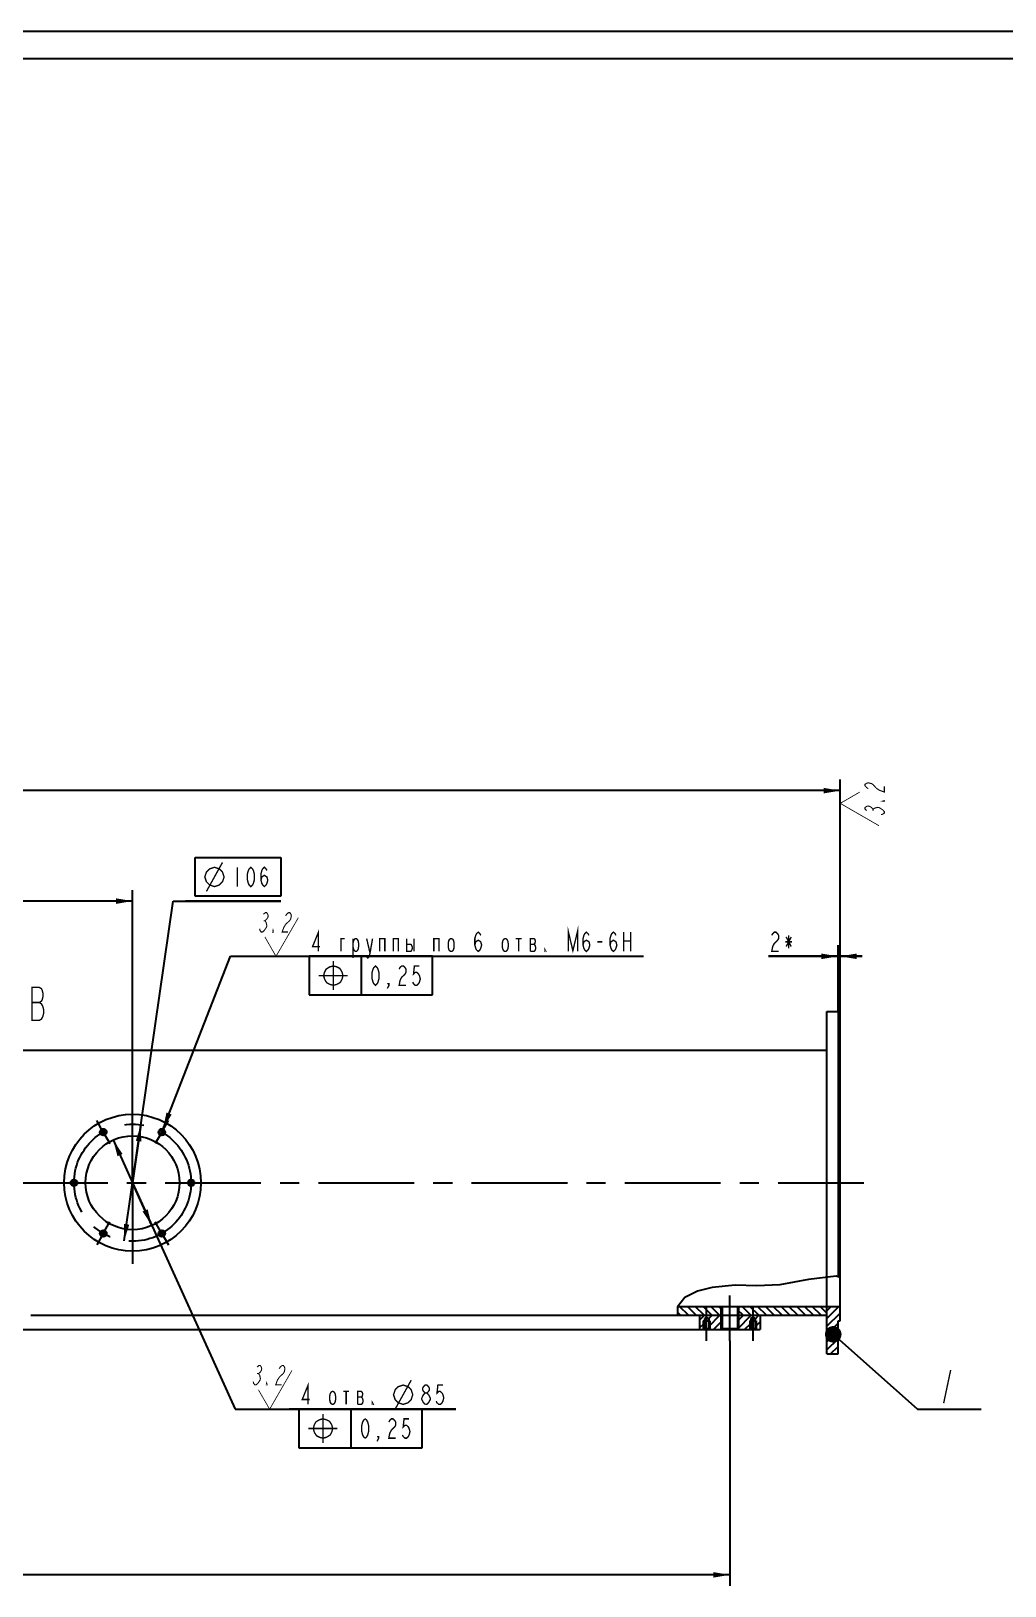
# Model space of a CAD drawing. Header units: millimetres. Extents: x 0 to 841, y 0 to 594.
# Drawn here: x 329 to 505.4, y 312.5 to 594 of the extents above; entities that cross this region are included whole.
import ezdxf

# ---------------------------------------------------------------- set-up
doc = ezdxf.new("R2010")
doc.units = ezdxf.units.MM
doc.header["$LTSCALE"] = 46.255
doc.linetypes.add('CENTER', pattern=[0.6, 0.375, -0.075, 0.075, -0.075])
doc.layers.get('0').update_dxf_attribs({"linetype": 'CONTINUOUS'})
for name, color, linetype in [('ALL_AXIS', 7, 'CONTINUOUS'), ('ALL_DIMENSIONS', 7, 'CONTINUOUS'), ('ALL_ROUND', 7, 'CONTINUOUS'), ('ALL_SURF_FIN', 7, 'CONTINUOUS')]:
    doc.layers.add(name, color=color, linetype=linetype)
doc.styles.get("Standard").update_dxf_attribs({"font": 'txt', "width": 0.7})
doc.dimstyles.new('DIMSTYLE_1', dxfattribs={"dimtxt": 3.5, "dimasz": 3, "dimexe": 0.18, "dimexo": 0.0625, "dimgap": 0.09, "dimtad": 1, "dimlfac": 5, "dimdsep": 46, "dimtxsty": 'STANDARD', "dimblk": '_FILLED', "dimblk1": '_FILLED', "dimblk2": '_FILLED', "dimcen": 0.09, "dimadec": 0, "dimazin": 0, "dimtp": 1.2, "dimtm": 1.2, "dimtfac": 1, "dimtofl": 0, "dimtmove": 0, "dimatfit": 3, "dimldrblk": '_FILLED', "dimfxl": 1, "dimtolj": 1, "dimarcsym": 0})
doc.dimstyles.new('DIMSTYLE_10', dxfattribs={"dimtxt": 3.5, "dimasz": 3, "dimexe": 0.18, "dimexo": 0.0625, "dimgap": 0.09, "dimtad": 1, "dimdec": 5, "dimlfac": 5, "dimdsep": 46, "dimtxsty": 'STANDARD', "dimblk": '_FILLED', "dimblk1": '_FILLED', "dimblk2": '_FILLED', "dimcen": 0.09, "dimadec": 0, "dimazin": 0, "dimtp": 1.2, "dimtm": 1.2, "dimtfac": 1, "dimtdec": 5, "dimtofl": 0, "dimtmove": 0, "dimatfit": 3, "dimldrblk": '_FILLED', "dimfxl": 1, "dimtolj": 1, "dimarcsym": 0})
doc.dimstyles.new('DIMSTYLE_13', dxfattribs={"dimtxt": 3.5, "dimasz": 3, "dimexe": 0.18, "dimexo": 0.0625, "dimgap": 0.09, "dimtad": 1, "dimdec": 5, "dimlfac": 5, "dimdsep": 46, "dimtxsty": 'STANDARD', "dimblk": '_FILLED', "dimblk1": '_FILLED', "dimblk2": '_FILLED', "dimcen": 0.09, "dimadec": 0, "dimazin": 0, "dimtp": 0.1, "dimtm": 0.1, "dimtfac": 1, "dimtdec": 5, "dimtofl": 0, "dimtmove": 0, "dimatfit": 3, "dimldrblk": '_FILLED', "dimfxl": 1, "dimtolj": 1, "dimarcsym": 0})
doc.dimstyles.new('DIMSTYLE_14', dxfattribs={"dimtxt": 3.5, "dimasz": 3, "dimexe": 0.18, "dimexo": 0.0625, "dimgap": 0.09, "dimtad": 1, "dimdec": 5, "dimlfac": 5, "dimdsep": 46, "dimtxsty": 'STANDARD', "dimblk": '_FILLED', "dimblk1": '_FILLED', "dimblk2": '_FILLED', "dimcen": 0.09, "dimadec": 0, "dimazin": 0, "dimtp": 0.5, "dimtm": 0.5, "dimtfac": 1, "dimtdec": 5, "dimtofl": 0, "dimtmove": 0, "dimatfit": 3, "dimldrblk": '_FILLED', "dimfxl": 1, "dimtolj": 1, "dimarcsym": 0})
doc.dimstyles.new('DIMSTYLE_3', dxfattribs={"dimtxt": 3.5, "dimasz": 3, "dimexe": 0.18, "dimexo": 0.0625, "dimgap": 0.09, "dimtad": 1, "dimtih": 1, "dimtoh": 1, "dimlfac": 5, "dimdsep": 46, "dimtxsty": 'STANDARD', "dimblk": '_FILLED', "dimblk1": '_FILLED', "dimblk2": '_FILLED', "dimcen": 0.09, "dimadec": 0, "dimazin": 0, "dimtp": 0.3, "dimtm": 0.3, "dimtfac": 1, "dimtofl": 0, "dimtmove": 0, "dimatfit": 3, "dimldrblk": '_FILLED', "dimfxl": 1, "dimtolj": 1, "dimarcsym": 0})
doc.dimstyles.new('DIMSTYLE_4', dxfattribs={"dimtxt": 3.5, "dimasz": 3, "dimexe": 0.18, "dimexo": 0.0625, "dimgap": 0.09, "dimtad": 1, "dimtih": 1, "dimtoh": 1, "dimlfac": 5, "dimdsep": 46, "dimtxsty": 'STANDARD', "dimblk": '_FILLED', "dimblk1": '_FILLED', "dimblk2": '_FILLED', "dimcen": 0.09, "dimadec": 0, "dimazin": 0, "dimtp": 0.1, "dimtm": 0.1, "dimtfac": 1, "dimtofl": 0, "dimtmove": 0, "dimatfit": 3, "dimldrblk": '_FILLED', "dimfxl": 1, "dimtolj": 1, "dimarcsym": 0})
doc.dimstyles.new('DIMSTYLE_8', dxfattribs={"dimtxt": 3.5, "dimasz": 3, "dimexe": 0.18, "dimexo": 0.0625, "dimgap": 0.09, "dimtad": 1, "dimdec": 5, "dimlfac": 5, "dimdsep": 46, "dimtxsty": 'STANDARD', "dimblk": '_FILLED', "dimblk1": '_FILLED', "dimblk2": '_FILLED', "dimcen": 0.09, "dimadec": 0, "dimazin": 0, "dimtp": 0.8, "dimtm": 0.8, "dimtfac": 1, "dimtdec": 5, "dimtofl": 0, "dimtmove": 0, "dimatfit": 3, "dimldrblk": '_FILLED', "dimfxl": 1, "dimtolj": 1, "dimarcsym": 0})
doc.dimstyles.get("Standard").update_dxf_attribs({"dimtxt": 3.5, "dimasz": 3, "dimexe": 0.18, "dimexo": 0.0625, "dimgap": 0.09, "dimtad": 1, "dimdec": 5, "dimdsep": 46, "dimtxsty": 'STANDARD', "dimblk": '_FILLED', "dimblk1": '_FILLED', "dimblk2": '_FILLED', "dimcen": 0.09, "dimadec": 0, "dimazin": 0, "dimtol": 1, "dimtp": 1e-05, "dimtm": 1e-05, "dimtfac": 1, "dimtdec": 5, "dimtofl": 0, "dimtmove": 0, "dimatfit": 3, "dimldrblk": '_FILLED', "dimfxl": 1, "dimtolj": 1, "dimarcsym": 0})

# ---------------------------------------------------------------- blocks, each defined once
blk = doc.blocks.new('_FILLED')
at = {"color": 0, "linetype": 'ByBlock'}
blk.add_solid([(0, 0), (-1, 0.167), (-1, -0.167)], dxfattribs=at)
blk = doc.blocks.new('*D2')
at = {"layer": 'ALL_DIMENSIONS', "color": 2, "linetype": 'Continuous'}
for p, q in [((77.61, 410.47), (77.61, 458.47)), ((77.61, 456.47), (276.61, 456.47)), ((475.61, 456.47), (276.61, 456.47)), ((475.61, 410.47), (475.61, 458.47))]:
    blk.add_line(p, q, dxfattribs=at)
at = {"layer": 'ALL_DIMENSIONS', "color": 2, "linetype": 'Continuous', "xscale": 3, "yscale": 3, "zscale": 3, "rotation": 180}
blk.add_blockref('_FILLED', (77.61, 456.47), dxfattribs=at)
at = {"layer": 'ALL_DIMENSIONS', "color": 2, "linetype": 'Continuous', "xscale": 3, "yscale": 3, "zscale": 3}
blk.add_blockref('_FILLED', (475.61, 456.47), dxfattribs=at)
blk = doc.blocks.new('SF3_BL0', base_point=(479.6, 454.01))
at = {"layer": 'ALL_SURF_FIN', "color": 2, "linetype": 'Continuous'}
for points, const_width in [([(475.61, 454.17), (479.14, 456.21)], 0.146), ([(480.68, 456.84), (480.39, 457.03), (480.1, 457.35), (480.1, 457.62), (480.39, 457.82), (480.68, 457.89), (481.26, 457.76), (481.55, 457.57), (481.85, 457.25), (482.14, 456.92), (482.72, 456.53), (483.6, 456.22), (483.6, 457.27)], 0.194), ([(475.61, 454.17), (482.62, 450.13)], 0.146), ([(480.39, 452.83), (480.1, 453.15), (480.1, 453.42), (480.39, 453.62), (480.68, 453.69), (480.97, 453.62), (481.26, 453.43), (481.55, 453.11), (481.85, 453.31), (482.14, 453.38), (482.43, 453.45), (482.72, 453.38), (483.01, 453.19), (483.3, 453), (483.6, 452.67), (483.6, 452.41), (483.3, 452.21), (483.01, 452.14)], 0.194), ([(483.6, 454.64), (483.6, 454.51), (483.3, 454.57), (483.6, 454.64)], 0.194), ([(481.55, 452.84), (481.55, 453.11)], 0.194)]:
    blk.add_lwpolyline(points, dxfattribs=dict(at, const_width=const_width))
blk = doc.blocks.new('*D9')
at = {"layer": 'ALL_DIMENSIONS', "color": 2, "linetype": 'Continuous'}
for p, q in [((343.9, 393.22), (347.41, 385.47)), ((350.92, 377.73), (347.41, 385.47)), ((347.41, 385.47), (366, 344.47)), ((366, 344.47), (406, 344.47)), ((406, 344.47), (375.79, 344.47))]:
    blk.add_line(p, q, dxfattribs=at)
at = {"layer": 'ALL_DIMENSIONS', "color": 2, "linetype": 'Continuous', "xscale": 3, "yscale": 3, "zscale": 3}
for p, rotation in [((343.9, 393.22), 114.3857318262), ((350.92, 377.73), 294.3857318262)]:
    blk.add_blockref('_FILLED', p, dxfattribs=dict(at, rotation=rotation))
blk = doc.blocks.new('SF7_BL4', base_point=(372.79, 348.43))
at = {"layer": 'ALL_SURF_FIN', "color": 2, "linetype": 'Continuous'}
for points, const_width in [([(369.97, 352.09), (370.29, 352.38), (370.55, 352.38), (370.75, 352.09), (370.82, 351.8), (370.76, 351.51), (370.57, 351.21), (370.24, 350.92), (370.44, 350.63), (370.51, 350.34), (370.58, 350.05), (370.52, 349.76), (370.33, 349.46), (370.13, 349.17), (369.81, 348.88), (369.55, 348.88), (369.35, 349.17), (369.28, 349.46)], 0.194), ([(373.97, 351.8), (374.17, 352.09), (374.49, 352.38), (374.75, 352.38), (374.95, 352.09), (375.02, 351.8), (374.9, 351.21), (374.71, 350.92), (374.38, 350.63), (374.06, 350.34), (373.67, 349.76), (373.35, 348.88), (374.4, 348.88)], 0.194), ([(369.98, 350.92), (370.24, 350.92)], 0.194), ([(371.78, 348.88), (371.65, 348.88), (371.71, 349.17), (371.78, 348.88)], 0.194), ([(372.25, 344.47), (376.29, 351.48)], 0.146), ([(372.25, 344.47), (370.21, 348)], 0.146)]:
    blk.add_lwpolyline(points, dxfattribs=dict(at, const_width=const_width))
blk = doc.blocks.new('*D10')
at = {"layer": 'ALL_DIMENSIONS', "color": 2, "linetype": 'Continuous'}
for p, q in [((347.41, 385.47), (354.75, 436.47)), ((354.75, 436.47), (374.27, 436.47)), ((374.27, 436.47), (357, 436.47)), ((348.92, 395.97), (347.41, 385.47)), ((345.9, 374.98), (347.41, 385.47))]:
    blk.add_line(p, q, dxfattribs=at)
at = {"layer": 'ALL_DIMENSIONS', "color": 2, "linetype": 'Continuous', "xscale": 3, "yscale": 3, "zscale": 3}
for p, rotation in [((348.92, 395.97), 81.8104526796), ((345.9, 374.98), 261.8104526796)]:
    blk.add_blockref('_FILLED', p, dxfattribs=dict(at, rotation=rotation))
blk = doc.blocks.new('*D11')
at = {"layer": 'ALL_DIMENSIONS', "color": 2, "linetype": 'Continuous'}
for p, q in [((352.93, 395.21), (365.13, 426.47)), ((365.13, 426.47), (377.66, 426.47)), ((377.66, 426.47), (439.96, 426.47))]:
    blk.add_line(p, q, dxfattribs=at)
at = {"layer": 'ALL_DIMENSIONS', "color": 2, "linetype": 'Continuous', "xscale": 3, "yscale": 3, "zscale": 3, "rotation": 248.6861437113}
blk.add_blockref('_FILLED', (352.93, 395.21), dxfattribs=at)
blk = doc.blocks.new('SF6_BL5', base_point=(373.94, 430.43))
at = {"layer": 'ALL_SURF_FIN', "color": 2, "linetype": 'Continuous'}
for points, const_width in [([(371.12, 434.09), (371.45, 434.38), (371.71, 434.38), (371.91, 434.09), (371.98, 433.8), (371.92, 433.51), (371.72, 433.21), (371.4, 432.92), (371.6, 432.63), (371.67, 432.34), (371.74, 432.05), (371.68, 431.76), (371.48, 431.46), (371.29, 431.17), (370.97, 430.88), (370.7, 430.88), (370.5, 431.17), (370.43, 431.46)], 0.194), ([(373.4, 426.47), (377.45, 433.48)], 0.146), ([(375.13, 433.8), (375.32, 434.09), (375.65, 434.38), (375.91, 434.38), (376.11, 434.09), (376.18, 433.8), (376.05, 433.21), (375.86, 432.92), (375.54, 432.63), (375.21, 432.34), (374.83, 431.76), (374.51, 430.88), (375.56, 430.88)], 0.194), ([(371.14, 432.92), (371.4, 432.92)], 0.194), ([(372.93, 430.88), (372.8, 430.88), (372.86, 431.17), (372.93, 430.88)], 0.194), ([(373.4, 426.47), (371.37, 430)], 0.146)]:
    blk.add_lwpolyline(points, dxfattribs=dict(at, const_width=const_width))
blk = doc.blocks.new('*D19')
at = {"layer": 'ALL_DIMENSIONS', "color": 2, "linetype": 'Continuous'}
for p, q in [((147.41, 399.91), (147.41, 438.47)), ((147.41, 436.47), (247.41, 436.47)), ((347.41, 436.47), (247.41, 436.47)), ((347.41, 399.6), (347.41, 438.47))]:
    blk.add_line(p, q, dxfattribs=at)
at = {"layer": 'ALL_DIMENSIONS', "color": 2, "linetype": 'Continuous', "xscale": 3, "yscale": 3, "zscale": 3, "rotation": 180}
blk.add_blockref('_FILLED', (147.41, 436.47), dxfattribs=at)
at = {"layer": 'ALL_DIMENSIONS', "color": 2, "linetype": 'Continuous', "xscale": 3, "yscale": 3, "zscale": 3}
blk.add_blockref('_FILLED', (347.41, 436.47), dxfattribs=at)
blk = doc.blocks.new('*D23')
at = {"layer": 'ALL_DIMENSIONS', "color": 2, "linetype": 'Continuous'}
for p, q in [((120.41, 356.87), (120.41, 312.47)), ((455.61, 356.87), (455.61, 312.47)), ((120.41, 314.47), (288.01, 314.47)), ((455.61, 314.47), (288.01, 314.47))]:
    blk.add_line(p, q, dxfattribs=at)
at = {"layer": 'ALL_DIMENSIONS', "color": 2, "linetype": 'Continuous', "xscale": 3, "yscale": 3, "zscale": 3, "rotation": 180}
blk.add_blockref('_FILLED', (120.41, 314.47), dxfattribs=at)
at = {"layer": 'ALL_DIMENSIONS', "color": 2, "linetype": 'Continuous', "xscale": 3, "yscale": 3, "zscale": 3}
blk.add_blockref('_FILLED', (455.61, 314.47), dxfattribs=at)
blk = doc.blocks.new('*D27')
at = {"layer": 'ALL_DIMENSIONS', "color": 2, "linetype": 'Continuous'}
for p, q in [((475.21, 416.47), (475.21, 428.47)), ((475.61, 410.47), (475.61, 428.47)), ((475.21, 426.47), (462.6, 426.47)), ((462.6, 426.47), (475.41, 426.47)), ((479.61, 426.47), (475.41, 426.47)), ((475.61, 426.47), (479.61, 426.47))]:
    blk.add_line(p, q, dxfattribs=at)
at = {"layer": 'ALL_DIMENSIONS', "color": 2, "linetype": 'Continuous', "xscale": 3, "yscale": 3, "zscale": 3}
blk.add_blockref('_FILLED', (475.21, 426.47), dxfattribs=at)
at = {"layer": 'ALL_DIMENSIONS', "color": 2, "linetype": 'Continuous', "xscale": 3, "yscale": 3, "zscale": 3, "rotation": 180}
blk.add_blockref('_FILLED', (475.61, 426.47), dxfattribs=at)
blk = doc.blocks.new('*D28')
at = {"layer": 'ALL_DIMENSIONS', "color": 2, "linetype": 'Continuous'}
for p, q in [((294.31, 412.07), (55.61, 412.07)), ((57.61, 412.07), (57.61, 385.47)), ((57.61, 358.87), (57.61, 385.47)), ((451.06, 358.87), (55.61, 358.87))]:
    blk.add_line(p, q, dxfattribs=at)
at = {"layer": 'ALL_DIMENSIONS', "color": 2, "linetype": 'Continuous', "xscale": 3, "yscale": 3, "zscale": 3}
for p, rotation in [((57.61, 412.07), 90), ((57.61, 358.87), 270)]:
    blk.add_blockref('_FILLED', p, dxfattribs=dict(at, rotation=rotation))
blk = doc.blocks.new('BOM BALLOON 24_BL12', base_point=(495.36, 348.02))
at = {"color": 2, "linetype": 'Continuous'}
blk.add_line((489.6, 344.47), (501.12, 344.47), dxfattribs=at)
at = {"color": 2, "linetype": 'Continuous', "const_width": 0.25}
blk.add_lwpolyline([(495.62, 351.56), (494.35, 345.56)], dxfattribs=at)

msp = doc.modelspace()

# ---------------------------------------------------------------- linework, layer by layer
at = {"color": 7, "linetype": 'Continuous'}
for p, q in [((0, 594), (841, 594)), ((835, 589), (20, 589)), ((473.211274, 416.4736656), (475.211274, 416.4736656)), ((473.211274, 354.4736656), (473.211274, 416.4736656)), ((475.211274, 416.4736656), (475.211274, 368.4257992)), ((80.011274, 409.4736656), (473.211274, 409.4736656)), ((475.611274, 410.4736656), (475.211274, 410.4736656)), ((475.611274, 360.4736656), (475.611274, 410.4736656)), ((452.3962183, 366.5319573), (449.7693392, 365.8303309)), ((456.5798569, 366.9101464), (452.3962183, 366.5319573)), ((460.5298105, 366.8309803), (456.5798569, 366.9101464)), ((464.6694221, 366.9922024), (460.5298105, 366.8309803)), ((469.8727647, 367.9272805), (464.6694221, 366.9922024)), ((474.8619013, 368.5409414), (469.8727647, 367.9272805)), ((475.611274, 368.2939719), (474.8619013, 368.5409414)), ((447.4834748, 364.6732103), (446.1062014, 363.0034112)), ((449.7693392, 365.8303309), (447.4834748, 364.6732103)), ((446.1062014, 363.0034112), (446.1143984, 361.4736656)), ((446.1143984, 361.4736656), (473.211274, 361.4736656)), ((446.1641482, 363.0736656), (475.611274, 363.0736656)), ((450.111274, 361.4736656), (450.111274, 358.8736656)), ((450.811274, 360.4736656), (452.011274, 360.4736656)), ((451.411274, 361.1140099), (451.011274, 360.8736656)), ((451.011274, 360.8736656), (451.811274, 360.8736656)), ((451.011274, 360.8736656), (451.011274, 359.0736656)), ((451.411274, 361.1140099), (451.811274, 360.8736656)), ((451.811274, 360.8736656), (451.811274, 359.0736656)), ((454.211274, 363.0736656), (454.211274, 359.0736656)), ((457.011274, 363.0736656), (457.011274, 359.0736656)), ((459.211274, 360.4736656), (460.411274, 360.4736656)), ((459.811274, 361.1140099), (459.411274, 360.8736656)), ((459.411274, 360.8736656), (460.211274, 360.8736656)), ((459.411274, 360.8736656), (459.411274, 359.0736656)), ((459.811274, 361.1140099), (460.211274, 360.8736656)), ((460.211274, 360.8736656), (460.211274, 359.0736656)), ((461.111274, 361.4736656), (461.111274, 358.8736656)), ((475.211274, 360.4736656), (475.611274, 360.4736656)), ((475.211274, 354.4736656), (475.211274, 360.4736656)), ((450.111274, 358.8736656), (461.111274, 358.8736656)), ((451.011274, 359.0736656), (450.811274, 358.8736656)), ((451.011274, 359.0736656), (451.811274, 359.0736656)), ((451.811274, 359.0736656), (452.011274, 358.8736656)), ((454.211274, 359.0736656), (454.011274, 358.8736656)), ((454.211274, 359.0736656), (457.011274, 359.0736656)), ((457.011274, 359.0736656), (457.211274, 358.8736656)), ((459.411274, 359.0736656), (459.211274, 358.8736656)), ((459.411274, 359.0736656), (460.211274, 359.0736656)), ((460.211274, 359.0736656), (460.411274, 358.8736656)), ((473.211274, 354.4736656), (475.211274, 354.4736656))]:
    msp.add_line(p, q, dxfattribs=at)
at = {"color": 2, "linetype": 'Continuous'}
for p, q in [((446.6991552, 361.4736656), (446.1112482, 362.0615726)), ((448.1133688, 361.4736656), (446.5133688, 363.0736656)), ((449.5275823, 361.4736656), (447.9275823, 363.0736656)), ((450.9417959, 361.4736656), (449.3417959, 363.0736656)), ((450.111274, 360.5879877), (450.9969519, 361.4736656)), ((452.3560094, 361.4736656), (450.7560094, 363.0736656)), ((450.811274, 360.4736656), (450.811274, 358.8736656)), ((451.8112062, 360.8737063), (452.4111655, 361.4736656)), ((451.811274, 359.4595605), (453.8253791, 361.4736656)), ((452.011274, 360.4736656), (452.011274, 358.8736656)), ((453.770223, 361.4736656), (452.170223, 363.0736656)), ((452.6395926, 358.8736656), (454.211274, 360.445347)), ((454.211274, 362.4468282), (453.5844366, 363.0736656)), ((454.011274, 363.0736656), (454.011274, 358.8736656)), ((458.0128637, 361.4736656), (457.011274, 362.4752553)), ((457.011274, 360.4169199), (458.0680198, 361.4736656)), ((457.0467537, 359.0381859), (459.4822333, 361.4736656)), ((457.211274, 363.0736656), (457.211274, 358.8736656)), ((459.4270773, 361.4736656), (457.8270773, 363.0736656)), ((459.211274, 360.4736656), (459.211274, 358.8736656)), ((460.8412908, 361.4736656), (459.2412908, 363.0736656)), ((460.211274, 360.7884927), (460.8964469, 361.4736656)), ((460.411274, 360.4736656), (460.411274, 358.8736656)), ((462.2555044, 361.4736656), (460.6555044, 363.0736656)), ((463.6697179, 361.4736656), (462.0697179, 363.0736656)), ((465.0839315, 361.4736656), (463.4839315, 363.0736656)), ((466.4981451, 361.4736656), (464.8981451, 363.0736656)), ((467.9123586, 361.4736656), (466.3123586, 363.0736656)), ((469.3265722, 361.4736656), (467.7265722, 363.0736656)), ((470.7407858, 361.4736656), (469.1407858, 363.0736656)), ((472.1549993, 361.4736656), (470.5549993, 363.0736656)), ((473.211274, 361.8316045), (471.9692129, 363.0736656)), ((473.211274, 362.3091605), (473.9757791, 363.0736656)), ((473.211274, 360.894947), (475.3899926, 363.0736656)), ((473.211274, 359.4807334), (475.611274, 361.8807334)), ((450.111274, 359.1737741), (451.011274, 360.0737741)), ((458.2964469, 358.8736656), (459.411274, 359.9884927)), ((460.211274, 359.3742792), (461.111274, 360.2742792)), ((473.211274, 358.0665199), (475.211274, 360.0665199)), ((473.211274, 356.6523063), (475.211274, 358.6523063)), ((473.211274, 355.2380927), (475.211274, 357.2380927)), ((473.8610604, 354.4736656), (475.211274, 355.8238792))]:
    msp.add_line(p, q, dxfattribs=at)
at = {"color": 7, "linetype": 'Continuous', "const_width": 0.25}
msp.add_lwpolyline([(329.1980649, 418.1060532), (330.5105618, 418.1060532), (330.9043186, 418.3560331), (331.0355708, 418.6060643), (331.1668231, 419.106024), (331.1668231, 419.8560662), (331.0355708, 420.3560259), (330.9043186, 420.6060571), (330.5105618, 420.856037), (329.1980649, 420.856037), (329.1980649, 414.8560584), (330.5105618, 414.8560584), (330.9043186, 415.1060383), (331.1668231, 415.6060493), (331.2980497, 416.1060604), (331.2980497, 416.8560513), (331.1668231, 417.3560623), (330.9043186, 417.856022), (330.5105618, 418.1060532)], dxfattribs=at)
at = {"color": 7, "linetype": 'Continuous'}
for centre, radius in [((347.411274, 385.4736656), 12.4), ((342.111274, 394.6535349), 0.6), ((342.111274, 394.6535349), 0.4), ((352.711274, 394.6535349), 0.6), ((352.711274, 394.6535349), 0.4), ((347.411274, 385.4736656), 8.5), ((336.811274, 385.4736656), 0.6), ((336.811274, 385.4736656), 0.4), ((358.011274, 385.4736656), 0.6), ((358.011274, 385.4736656), 0.4), ((342.111274, 376.2937963), 0.6), ((342.111274, 376.2937963), 0.4), ((352.711274, 376.2937963), 0.6), ((352.711274, 376.2937963), 0.4)]:
    msp.add_circle(centre, radius, dxfattribs=at)
at = {"layer": 'ALL_AXIS', "color": 7, "linetype": 'CENTER'}
for p, q in [((347.411274, 385.4736656), (347.411274, 399.5957638)), ((342.111274, 394.6535349), (340.911274, 396.7319959)), ((342.111274, 394.6535349), (343.311274, 392.5750739)), ((352.711274, 394.6535349), (351.511274, 392.5750739)), ((352.711274, 394.6535349), (353.911274, 396.7319959)), ((75.7988496, 385.4736656), (479.8726837, 385.4736656)), ((347.411274, 385.4736656), (347.411274, 370.767671)), ((342.111274, 376.2937963), (343.311274, 378.3722573)), ((352.711274, 376.2937963), (351.511274, 378.3722573)), ((342.111274, 376.2937963), (340.911274, 374.2153354)), ((352.711274, 376.2937963), (353.911274, 374.2153354)), ((455.611274, 356.8736656), (455.611274, 365.0736656)), ((451.411274, 356.8736656), (451.411274, 362.8736656)), ((459.811274, 356.8736656), (459.811274, 362.8736656))]:
    msp.add_line(p, q, dxfattribs=at)
at = {"layer": 'ALL_AXIS', "color": 7, "linetype": 'Continuous'}
msp.add_line((450.111274, 361.4736656), (450.111274, 358.8736656), dxfattribs=at)
at = {"layer": 'ALL_AXIS', "color": 7, "linetype": 'CENTER'}
msp.add_circle((347.411274, 385.4736656), 10.6, dxfattribs=at)
at = {"layer": 'ALL_DIMENSIONS', "color": 2, "linetype": 'Continuous'}
for p, q in [((358.7509892, 444.3486656), (374.2676559, 444.3486656)), ((358.7509892, 437.3486656), (358.7509892, 444.3486656)), ((374.2676559, 444.3486656), (374.2676559, 437.3486656)), ((374.2676559, 437.3486656), (358.7509892, 437.3486656)), ((401.7486447, 426.4736656), (379.406978, 426.4736656)), ((379.406978, 426.4736656), (379.406978, 419.4736656)), ((388.8861447, 419.4736656), (388.8861447, 426.4736656)), ((401.7486447, 419.4736656), (401.7486447, 426.4736656)), ((379.406978, 419.4736656), (401.7486447, 419.4736656)), ((399.8767881, 344.4736656), (377.5351214, 344.4736656)), ((377.5351214, 344.4736656), (377.5351214, 337.4736656)), ((387.0142881, 337.4736656), (387.0142881, 344.4736656)), ((399.8767881, 337.4736656), (399.8767881, 344.4736656)), ((377.5351214, 337.4736656), (399.8767881, 337.4736656))]:
    msp.add_line(p, q, dxfattribs=at)
at = {"layer": 'ALL_DIMENSIONS', "color": 2, "linetype": 'Continuous', "const_width": 0.25}
for points in [[(360.5009842, 440.8486766), (360.7926445, 441.7236575), (361.3759907, 442.306978), (362.2509972, 442.5986896), (363.125978, 442.306978), (363.7093242, 441.7236575), (364.0009845, 440.8486766), (363.7093242, 439.9736445), (363.125978, 439.3903239), (362.2509972, 439.0986636), (361.3759907, 439.3903239), (360.7926445, 439.9736445), (360.5009842, 440.8486766)], [(360.7926445, 438.2236828), (363.7093242, 443.4736705)], [(366.3926553, 442.5986896), (366.3926553, 439.0986636)], [(368.8426632, 439.0986636), (368.5363994, 439.3903239), (368.3832803, 439.6819842), (368.2301612, 440.2653561), (368.2301612, 441.4319972), (368.3832803, 442.0153177), (368.5363994, 442.306978), (368.8426632, 442.5986896), (369.1489014, 442.306978), (369.3020204, 442.0153177), (369.4551652, 441.4319972), (369.4551652, 440.2653561), (369.3020204, 439.6819842), (369.1489014, 439.3903239), (368.8426632, 439.0986636)], [(370.6801435, 440.2653561), (370.8332882, 440.8486766), (371.2926455, 441.1403369), (371.7520284, 440.8486766), (371.9051475, 440.2653561), (371.7520284, 439.6819842), (371.5989093, 439.3903239), (371.2926455, 439.0986636), (370.9864073, 439.3903239), (370.8332882, 439.6819842), (370.6801435, 440.2653561), (370.6801435, 441.4319972), (370.8332882, 442.0153177), (370.9864073, 442.306978), (371.2926455, 442.5986896), (371.5989093, 442.306978), (371.7520284, 442.0153177)], [(381.0913426, 427.3486863), (381.0913426, 430.848661), (380.0194834, 428.2236672), (381.3976064, 428.2236672)], [(409.419476, 428.5153275), (409.572595, 429.098648), (410.0319779, 429.3903083), (410.4913608, 429.098648), (410.6444799, 428.5153275), (410.4913608, 427.9320069), (410.3382161, 427.6403466), (410.0319779, 427.3486863), (409.7257398, 427.6403466), (409.572595, 427.9320069), (409.419476, 428.5153275), (409.419476, 429.6820199), (409.572595, 430.2653405), (409.7257398, 430.5570007), (410.0319779, 430.848661), (410.3382161, 430.5570007), (410.4913608, 430.2653405)], [(426.3398015, 427.3486863), (426.3398015, 430.9944911), (427.1819821, 427.4945165), (428.0241628, 430.9944911), (428.0241628, 427.3486863)], [(429.0194881, 428.5153275), (429.1726072, 429.098648), (429.6319901, 429.3903083), (430.0913473, 429.098648), (430.2444664, 428.5153275), (430.0913473, 427.9320069), (429.9382282, 427.6403466), (429.6319901, 427.3486863), (429.3257263, 427.6403466), (429.1726072, 427.9320069), (429.0194881, 428.5153275), (429.0194881, 429.6820199), (429.1726072, 430.2653405), (429.3257263, 430.5570007), (429.6319901, 430.848661), (429.9382282, 430.5570007), (430.0913473, 430.2653405)], [(433.9194526, 428.5153275), (434.072623, 429.098648), (434.5319803, 429.3903083), (434.9913375, 429.098648), (435.1444566, 428.5153275), (434.9913375, 427.9320069), (434.8382184, 427.6403466), (434.5319803, 427.3486863), (434.2257421, 427.6403466), (434.072623, 427.9320069), (433.9194526, 428.5153275), (433.9194526, 429.6820199), (434.072623, 430.2653405), (434.2257421, 430.5570007), (434.5319803, 430.848661), (434.8382184, 430.5570007), (434.9913375, 430.2653405)], [(436.3694606, 430.848661), (436.3694606, 427.3486863)], [(437.6710497, 430.848661), (437.6710497, 427.3486863)], [(463.2128316, 430.2653405), (463.3659507, 430.5570007), (463.6721888, 430.848661), (463.9784783, 430.848661), (464.2847165, 430.5570007), (464.4378356, 430.2653405), (464.4378356, 429.6820199), (464.2847165, 429.3903083), (463.9784783, 429.098648), (463.6721888, 428.8069877), (463.3659507, 428.2236672), (463.2128316, 427.3486863), (464.4378356, 427.3486863)], [(385.1491779, 427.3486863), (385.1491779, 429.6820199), (385.8382394, 429.6820199)], [(387.3694815, 428.9528179), (387.4460411, 429.2444781), (387.5991602, 429.5361898), (387.7522792, 429.6820199), (387.9819835, 429.6820199), (388.1351026, 429.5361898), (388.2882217, 429.2444781), (388.3647812, 428.8069877), (388.3647812, 428.2236672), (388.2882217, 427.7861768), (388.1351026, 427.4945165), (387.9819835, 427.3486863), (387.8288644, 427.3486863), (387.5991602, 427.4945165), (387.4460411, 427.7861768), (387.3694815, 428.077837)], [(387.3694815, 429.6820199), (387.3694815, 426.1819939)], [(389.8194895, 429.6820199), (390.4319658, 427.0569747)], [(389.896049, 426.327824), (389.9726086, 426.1819939), (390.0491681, 426.1819939), (390.2022872, 426.327824), (390.2788467, 426.4736542), (390.4319658, 427.0569747), (390.8913487, 429.6820199)], [(392.1929122, 427.3486863), (392.1929122, 429.6820199), (393.111678, 429.6820199), (393.111678, 427.3486863)], [(394.6429201, 427.3486863), (394.6429201, 429.6820199), (395.5616603, 429.6820199), (395.5616603, 427.3486863)], [(397.0929281, 429.6820199), (397.0929281, 427.3486863), (397.7819896, 427.3486863), (397.9351087, 427.4945165), (398.0116682, 427.6403466), (398.0882278, 427.9320069), (398.0882278, 428.077837), (398.0116682, 428.3694973), (397.9351087, 428.5153275), (397.7819896, 428.6611576), (397.0929281, 428.6611576)], [(398.3944659, 429.6820199), (398.3944659, 427.3486863)], [(401.9929183, 427.3486863), (401.9929183, 429.6820199), (402.9116584, 429.6820199), (402.9116584, 427.3486863)], [(404.5960453, 428.8069877), (404.6726048, 429.2444781), (404.8257239, 429.5361898), (405.0554282, 429.6820199), (405.2085473, 429.6820199), (405.4382259, 429.5361898), (405.591345, 429.2444781), (405.6679045, 428.8069877), (405.6679045, 428.2236672), (405.591345, 427.7861768), (405.4382259, 427.4945165), (405.2085473, 427.3486863), (405.0554282, 427.3486863), (404.8257239, 427.4945165), (404.6726048, 427.7861768), (404.5960453, 428.2236672), (404.5960453, 428.8069877)], [(414.3960514, 428.8069877), (414.4726109, 429.2444781), (414.62573, 429.5361898), (414.8554086, 429.6820199), (415.0085277, 429.6820199), (415.238232, 429.5361898), (415.391351, 429.2444781), (415.4679106, 428.8069877), (415.4679106, 428.2236672), (415.391351, 427.7861768), (415.238232, 427.4945165), (415.0085277, 427.3486863), (414.8554086, 427.3486863), (414.62573, 427.4945165), (414.4726109, 427.7861768), (414.3960514, 428.2236672), (414.3960514, 428.8069877)], [(416.8460336, 429.6820199), (417.9179185, 429.6820199)], [(417.3819761, 429.6820199), (417.3819761, 427.3486863)], [(419.4491606, 427.3486863), (419.4491606, 429.6820199), (420.1382222, 429.6820199), (420.2913412, 429.5361898), (420.3679265, 429.2444781), (420.3679265, 429.098648), (420.2913412, 428.8069877), (420.1382222, 428.6611576), (419.4491606, 428.6611576)], [(419.4491606, 427.3486863), (420.1382222, 427.3486863), (420.2913412, 427.4945165), (420.3679265, 427.6403466), (420.444486, 427.9320069), (420.444486, 428.077837), (420.3679265, 428.3694973), (420.2913412, 428.5153275), (420.1382222, 428.6611576)], [(422.2819663, 427.3486863), (422.1288472, 427.3486863), (422.1288472, 427.6403466), (422.2819663, 427.3486863)], [(431.6226151, 429.098648), (432.5413296, 429.098648)], [(436.3694606, 429.2444781), (437.6710497, 429.2444781)], [(465.6628395, 429.098648), (466.8878435, 429.098648)], [(465.8159586, 428.2236672), (466.7347244, 429.9736802)], [(465.8159586, 429.9736802), (466.7347244, 428.2236672)], [(466.2753159, 430.2653405), (466.2753159, 427.9320069)], [(383.7819883, 420.3486857), (383.7819883, 425.5986733)], [(381.1569687, 422.9736795), (386.4069821, 422.9736795)], [(382.0319753, 422.9736795), (382.1778054, 422.3903076), (382.3236355, 422.0986473), (382.6153215, 421.6611569), (383.198642, 421.3694966), (383.7819883, 421.2236665), (384.3653088, 421.3694966), (384.6569691, 421.5153268), (385.0944852, 421.8069871), (385.3861454, 422.3903076), (385.5319756, 422.9736795), (385.3861454, 423.5570001), (385.2403153, 423.8486603), (384.948655, 424.2861508), (384.3653088, 424.577811), (383.7819883, 424.7236412), (383.198642, 424.577811), (382.9069818, 424.4319809), (382.4694657, 424.1403206), (382.1778054, 423.5570001), (382.0319753, 422.9736795)], [(391.4236467, 421.2236665), (391.1173828, 421.5153268), (390.9642638, 421.8069871), (390.8111447, 422.3903076), (390.8111447, 423.5570001), (390.9642638, 424.1403206), (391.1173828, 424.4319809), (391.4236467, 424.7236412), (391.7298848, 424.4319809), (391.8830296, 424.1403206), (392.0361487, 423.5570001), (392.0361487, 422.3903076), (391.8830296, 421.8069871), (391.7298848, 421.5153268), (391.4236467, 421.2236665)], [(395.7111349, 424.1403206), (395.8642796, 424.4319809), (396.1705178, 424.7236412), (396.4767816, 424.7236412), (396.7830198, 424.4319809), (396.9361389, 424.1403206), (396.9361389, 423.5570001), (396.7830198, 423.2653398), (396.4767816, 422.9736795), (396.1705178, 422.6820192), (395.8642796, 422.0986473), (395.7111349, 421.2236665), (396.9361389, 421.2236665)], [(399.3861468, 424.7236412), (398.4674066, 424.7236412), (398.3142619, 423.2653398), (398.6205257, 423.5570001), (398.9267639, 423.5570001), (399.2330277, 423.2653398), (399.3861468, 422.9736795), (399.5392659, 422.3903076), (399.3861468, 421.8069871), (399.2330277, 421.5153268), (398.9267639, 421.2236665), (398.6205257, 421.2236665), (398.3142619, 421.5153268), (398.1611428, 421.8069871)], [(393.8736546, 421.2236665), (393.7205099, 421.5153268), (393.8736546, 421.5153268), (393.8736546, 421.2236665), (393.5673908, 420.6403459)], [(379.2194965, 345.3486711), (379.2194965, 348.8486715), (378.1476116, 346.2236776), (379.5257347, 346.2236776)], [(394.9767998, 344.4736646), (397.8934539, 349.723678)], [(383.124187, 346.8069982), (383.2007466, 347.2444886), (383.3538657, 347.5361746), (383.5835699, 347.6820047), (383.736689, 347.6820047), (383.9663676, 347.5361746), (384.1194867, 347.2444886), (384.1960463, 346.8069982), (384.1960463, 346.2236776), (384.1194867, 345.7861616), (383.9663676, 345.4945013), (383.736689, 345.3486711), (383.5835699, 345.3486711), (383.3538657, 345.4945013), (383.2007466, 345.7861616), (383.124187, 346.2236776), (383.124187, 346.8069982)], [(385.574195, 347.6820047), (386.6460542, 347.6820047)], [(386.1101118, 347.6820047), (386.1101118, 345.3486711)], [(388.1772963, 345.3486711), (388.1772963, 347.6820047), (388.8663835, 347.6820047), (389.0195026, 347.5361746), (389.0960621, 347.2444886), (389.0960621, 347.0986585), (389.0195026, 346.8069982), (388.8663835, 346.6611681), (388.1772963, 346.6611681)], [(388.1772963, 345.3486711), (388.8663835, 345.3486711), (389.0195026, 345.4945013), (389.0960621, 345.6403314), (389.1726217, 345.9319917), (389.1726217, 346.0778218), (389.0960621, 346.3695078), (389.0195026, 346.5153379), (388.8663835, 346.6611681)], [(394.6851139, 347.0986585), (394.9767998, 347.973665), (395.5601204, 348.5570112), (396.4351269, 348.8486715), (397.3101334, 348.5570112), (397.8934539, 347.973665), (398.1851142, 347.0986585), (397.8934539, 346.2236776), (397.3101334, 345.6403314), (396.4351269, 345.3486711), (395.5601204, 345.6403314), (394.9767998, 346.2236776), (394.6851139, 347.0986585)], [(399.8111639, 346.5153379), (400.117402, 347.0986585), (400.4236659, 347.3903444), (400.729904, 347.3903444), (401.0361678, 347.0986585)], [(400.117402, 345.6403314), (399.8111639, 346.2236776), (399.8111639, 346.5153379)], [(400.4236659, 347.3903444), (400.117402, 347.6820047), (399.964283, 347.973665), (399.964283, 348.2653253), (400.117402, 348.5570112), (400.4236659, 348.8486715), (400.729904, 348.8486715), (401.0361678, 348.5570112), (401.1892869, 348.2653253), (401.1892869, 347.973665), (401.0361678, 347.6820047), (400.729904, 347.3903444)], [(401.0361678, 347.0986585), (401.342406, 346.5153379), (401.342406, 346.2236776), (401.0361678, 345.6403314)], [(403.6392949, 348.8486715), (402.7205291, 348.8486715), (402.56741, 347.3903444), (402.8736738, 347.6820047), (403.179912, 347.6820047), (403.4861758, 347.3903444), (403.6392949, 347.0986585), (403.7924139, 346.5153379), (403.6392949, 345.9319917), (403.4861758, 345.6403314), (403.179912, 345.3486711), (402.8736738, 345.3486711), (402.56741, 345.6403314), (402.4142909, 345.9319917)], [(381.9101165, 338.3486705), (381.9101165, 343.5986581)], [(391.0101276, 345.3486711), (390.8570085, 345.3486711), (390.8570085, 345.6403314), (391.0101276, 345.3486711)], [(400.4236659, 345.3486711), (400.117402, 345.6403314)], [(401.0361678, 345.6403314), (400.729904, 345.3486711), (400.4236659, 345.3486711)], [(379.2851227, 340.9736643), (384.5351103, 340.9736643)], [(380.1601292, 340.9736643), (380.3059593, 340.3903437), (380.4517894, 340.0986578), (380.7434497, 339.6611674), (381.3267959, 339.3695071), (381.9101165, 339.223677), (382.4934627, 339.3695071), (382.785123, 339.5153372), (383.2226134, 339.8069975), (383.5142993, 340.3903437), (383.6601295, 340.9736643), (383.5142993, 341.5570105), (383.3684435, 341.8486708), (383.0767833, 342.2861612), (382.4934627, 342.5778215), (381.9101165, 342.7236773), (381.3267959, 342.5778215), (381.03511, 342.4319914), (380.5976196, 342.1403311), (380.3059593, 341.5570105), (380.1601292, 340.9736643)], [(389.5518006, 339.223677), (389.2455367, 339.5153372), (389.0924177, 339.8069975), (388.9392986, 340.3903437), (388.9392986, 341.5570105), (389.0924177, 342.1403311), (389.2455367, 342.4319914), (389.5518006, 342.7236773), (389.8580387, 342.4319914), (390.0111578, 342.1403311), (390.1642769, 341.5570105), (390.1642769, 340.3903437), (390.0111578, 339.8069975), (389.8580387, 339.5153372), (389.5518006, 339.223677)], [(393.8392888, 342.1403311), (393.9924079, 342.4319914), (394.2986717, 342.7236773), (394.6049099, 342.7236773), (394.9111737, 342.4319914), (395.0642928, 342.1403311), (395.0642928, 341.5570105), (394.9111737, 341.2653246), (394.6049099, 340.9736643), (394.2986717, 340.682004), (393.9924079, 340.0986578), (393.8392888, 339.223677), (395.0642928, 339.223677)], [(397.5143007, 342.7236773), (396.5955349, 342.7236773), (396.4424158, 341.2653246), (396.748654, 341.5570105), (397.0549178, 341.5570105), (397.3611559, 341.2653246), (397.5143007, 340.9736643), (397.6674198, 340.3903437), (397.5143007, 339.8069975), (397.3611559, 339.5153372), (397.0549178, 339.223677), (396.748654, 339.223677), (396.4424158, 339.5153372), (396.2892967, 339.8069975)], [(392.0017828, 339.223677), (391.8486638, 339.5153372), (392.0017828, 339.5153372), (392.0017828, 339.223677), (391.6955447, 338.6403307)]]:
    msp.add_lwpolyline(points, dxfattribs=at)
at = {"layer": 'ALL_ROUND', "color": 7, "linetype": 'Continuous'}
for p, q in [((321.394501, 409.4736656), (473.211274, 409.4736656)), ((473.211274, 363.1015366), (473.211274, 368.3379152)), ((328.9859253, 361.4736656), (446.1143984, 361.4736656))]:
    msp.add_line(p, q, dxfattribs=at)

# ---------------------------------------------------------------- block references
at = {"color": 2, "linetype": 'Continuous'}
msp.add_blockref('BOM BALLOON 24_BL12', (495.3589447, 348.0184899), dxfattribs=at)
at = {"layer": 'ALL_SURF_FIN', "color": 2, "linetype": 'Continuous'}
for name, p in [('SF3_BL0', (479.6036854, 454.0070963)), ('SF6_BL5', (373.9407687, 430.4269861)), ('SF7_BL4', (372.7856085, 348.4269785))]:
    msp.add_blockref(name, p, dxfattribs=at)

# ---------------------------------------------------------------- dimensions: what is measured, and where the dimension line sits
at = {"layer": 'ALL_DIMENSIONS', "color": 2, "linetype": 'Continuous'}
for base, p1, p2, dimstyle, picture, middle in [((475.611274, 456.4736656), (77.611274, 410.4736656), (475.611274, 410.4736656), 'DIMSTYLE_1', '*D2', (271.711274, 457.3486656)), ((347.411274, 436.4736656), (147.411274, 399.9073456), (347.411274, 399.5957638), 'DIMSTYLE_8', '*D19', (242.511274, 439.0986656)), ((455.611274, 314.4736656), (120.411274, 356.8736656), (455.611274, 356.8736656), 'DIMSTYLE_10', '*D23', (283.111274, 317.0986656))]:
    dim = msp.add_linear_dim(base=base, p1=p1, p2=p2, dimstyle=dimstyle, dxfattribs=at)
    dim.commit()
    dim.dimension.update_dxf_attribs({"geometry": picture, "text_midpoint": middle, "dimtype": 160})
dim = msp.add_diameter_dim_2p(p1=(348.9212266, 395.9655693), p2=(345.9013214, 374.9817619), dimstyle='DIMSTYLE_3', dxfattribs=at)
dim.commit()
dim.dimension.update_dxf_attribs({"geometry": '*D10', "text_midpoint": (360.5009892, 439.0986656), "dimtype": 163})
dim = msp.add_linear_dim(base=(475.211274, 426.4736656), p1=(475.611274, 410.4736656), p2=(475.211274, 416.4736656), angle=180, text='<>*', dimstyle='DIMSTYLE_13', dxfattribs=at)
dim.commit()
dim.dimension.update_dxf_attribs({"geometry": '*D27', "text_midpoint": (462.6003301, 427.3486656), "dimtype": 160})
for p1, p2, text, dimstyle, picture, middle in [((352.9293599, 395.2124969), (352.4931881, 394.0945729), '4 группы по 6 отв. М<>-6Н', 'DIMSTYLE_4', '*D11', (379.406978, 427.3486656)), ((350.9207339, 377.7319803), (343.9018141, 393.2153509), '4 отв. <>', 'DIMSTYLE_3', '*D9', (377.5351214, 345.3486656))]:
    dim = msp.add_diameter_dim_2p(p1=p1, p2=p2, text=text, dimstyle=dimstyle, dxfattribs=at)
    dim.commit()
    dim.dimension.update_dxf_attribs({"geometry": picture, "text_midpoint": middle, "dimtype": 163})
dim = msp.add_linear_dim(base=(57.611274, 358.8736656), p1=(294.3093188, 412.0736656), p2=(451.0590244, 358.8736656), angle=270, dimstyle='DIMSTYLE_14', dxfattribs=at)
dim.commit()
dim.dimension.update_dxf_attribs({"geometry": '*D28', "text_midpoint": (56.736274, 381.7986656), "dimtype": 160})

# ---------------------------------------------------------------- leaders
at = {"color": 2, "linetype": 'Continuous'}
msp.add_leader([(474.3501335, 358.0265742), (489.596925, 344.4736656)], dimstyle='STANDARD', override={"dimtad": 0, "dimldrblk": 'DOT'}, dxfattribs=at)

doc.saveas('drawing.dxf')
